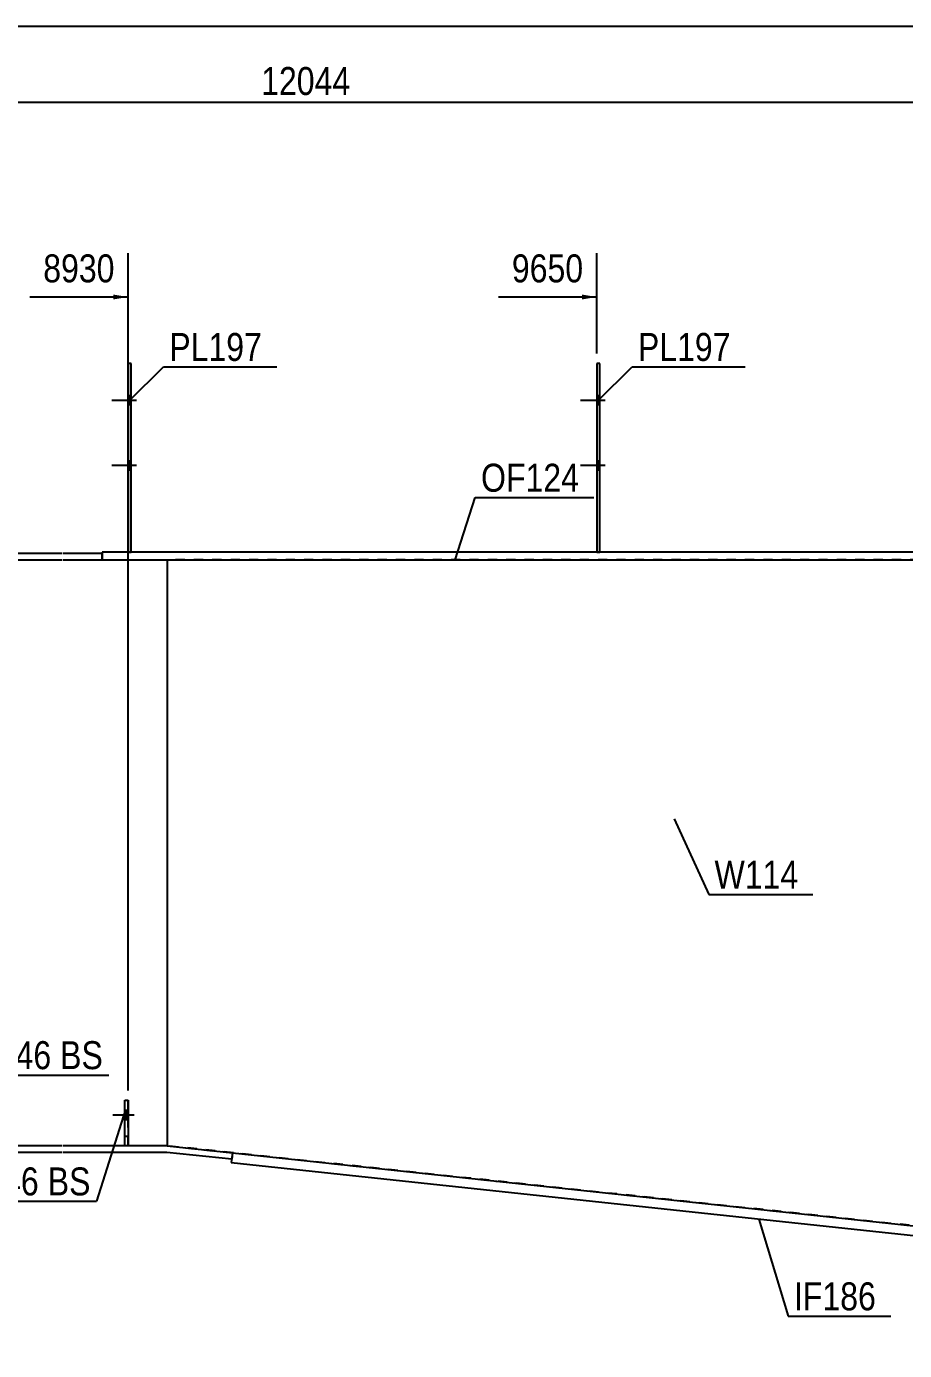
# Model space of a CAD drawing. Header units: millimetres. Extents: x -14 to 388, y -192 to 85.
# Drawn here: x 158.1 to 248, y -51 to 84.6 of the extents above; entities that cross this region are included whole.
import ezdxf

# ---------------------------------------------------------------- set-up
doc = ezdxf.new("R2010")
doc.units = ezdxf.units.MM
doc.linetypes.add('DXK_LINE_DOT1', pattern=[1.8814, 0.9407, -0.9407])
doc.linetypes.add('DXK_LINE_DOT2', pattern=[3.9198, 1.9599, -1.9599])
doc.styles.add('Arial Narrow', font='ARIALN.TTF', dxfattribs={"height": 0.2})

# ---------------------------------------------------------------- blocks, each defined once
blk = doc.blocks.new('Unknown-623515032-1211')
at = {"color": 5, "linetype": 'Continuous'}
blk.add_line((388.48, 84.63), (-11.52, 84.63), dxfattribs=at)
blk = doc.blocks.new('Bolt-623515032-1243 - 1232')
at = {"linetype": 'Continuous'}
for points in [[(216.85, 45.87), (216.85, 46.8), (216.52, 46.8), (216.52, 45.87)], [(216.85, 45.87), (216.85, 46.8), (216.52, 46.8), (216.52, 45.87)], [(216.85, 39.2), (216.85, 40.13), (216.52, 40.13), (216.52, 39.2)], [(216.85, 39.2), (216.85, 40.13), (216.52, 40.13), (216.52, 39.2)]]:
    blk.add_hatch(color=3, dxfattribs=at).paths.add_polyline_path(points)
at = {"color": 3, "linetype": 'Continuous'}
for p, q in [((217.39, 46.33), (214.85, 46.33)), ((217.39, 46.33), (214.85, 46.33)), ((216.85, 46.8), (216.52, 46.8)), ((216.85, 46.8), (216.52, 46.8)), ((216.85, 45.87), (216.52, 45.87)), ((216.85, 45.87), (216.52, 45.87)), ((217.39, 39.67), (214.85, 39.67)), ((217.39, 39.67), (214.85, 39.67)), ((216.85, 40.13), (216.52, 40.13)), ((216.85, 40.13), (216.52, 40.13)), ((216.85, 39.2), (216.52, 39.2)), ((216.85, 39.2), (216.52, 39.2))]:
    blk.add_line(p, q, dxfattribs=at)
blk = doc.blocks.new('Part-623515032-1385 - 1232')
at = {"color": 2, "linetype": 'Continuous'}
for p, q in [((172.53, 30), (172.53, -30)), ((359.15, -50), (358.89, -49.97))]:
    blk.add_line(p, q, dxfattribs=at)
at = {"color": 7, "linetype": 'DXK_LINE_DOT1'}
for p, q in [((371.87, 30), (172.53, 30)), ((371.87, 30), (359.15, -50)), ((358.89, -49.97), (172.53, -30)), ((172.53, -30), (359.15, -49.99))]:
    blk.add_line(p, q, dxfattribs=at)
blk = doc.blocks.new('Bolt-623515032-10601 - 1232')
at = {"linetype": 'Continuous'}
blk.add_hatch(color=3, dxfattribs=at).paths.add_polyline_path([(168.52, -27.33), (168.52, -26.4), (168.19, -26.4), (168.19, -27.33)])
at = {"color": 3, "linetype": 'Continuous'}
for p, q in [((169.15, -26.87), (166.95, -26.87)), ((168.52, -26.4), (168.19, -26.4)), ((168.52, -27.33), (168.19, -27.33))]:
    blk.add_line(p, q, dxfattribs=at)
blk = doc.blocks.new('Part-623515032-1341 - 1232')
at = {"color": 2, "linetype": 'Continuous'}
for p, q in [((283.29, 30.8), (165.87, 30.8)), ((165.87, 30.8), (165.87, 30)), ((165.87, 30), (283.29, 30)), ((283.29, 30), (283.29, 30.8))]:
    blk.add_line(p, q, dxfattribs=at)
blk = doc.blocks.new('Part-623515032-1297 - 1232')
at = {"color": 2, "linetype": 'Continuous'}
for p, q in [((62.95, 30.67), (62.95, 30)), ((66.95, 30.67), (62.95, 30.67)), ((62.95, 30), (66.95, 30)), ((75.05, 30.67), (67.05, 30.67)), ((67.05, 30), (75.05, 30)), ((84.88, 30.67), (75.15, 30.67)), ((75.15, 30), (84.88, 30)), ((94.52, 30.67), (84.98, 30.67)), ((84.98, 30), (94.52, 30)), ((132.67, 30.67), (94.62, 30.67)), ((94.62, 30), (132.67, 30)), ((142.3, 30.67), (132.77, 30.67)), ((132.77, 30), (142.3, 30)), ((152.13, 30.67), (142.4, 30.67)), ((142.4, 30), (152.13, 30)), ((161.77, 30.67), (152.23, 30.67)), ((152.23, 30), (161.77, 30)), ((165.87, 30.67), (161.87, 30.67)), ((161.87, 30), (165.87, 30))]:
    blk.add_line(p, q, dxfattribs=at)
at = {"color": 7, "linetype": 'DXK_LINE_DOT1'}
blk.add_line((165.87, 30), (165.87, 30.67), dxfattribs=at)
blk = doc.blocks.new('Part-623515032-1363 - 1232')
at = {"color": 2, "linetype": 'Continuous'}
blk.add_line((109.7, -30), (109.7, 30), dxfattribs=at)
at = {"color": 7, "linetype": 'DXK_LINE_DOT1'}
for p, q in [((109.7, 30), (132.67, 30)), ((132.77, 30), (142.3, 30)), ((142.4, 30), (152.13, 30)), ((152.23, 30), (161.77, 30)), ((161.87, 30), (172.53, 30)), ((172.53, 30), (172.53, -30)), ((132.67, -30), (109.7, -30)), ((142.3, -30), (132.77, -30)), ((152.13, -30), (142.4, -30)), ((161.77, -30), (152.23, -30)), ((172.53, -30), (161.87, -30))]:
    blk.add_line(p, q, dxfattribs=at)
blk = doc.blocks.new('Part-623515032-1429 - 1232')
at = {"color": 2, "linetype": 'Continuous'}
for p, q in [((75.05, -30), (71.05, -30)), ((71.05, -30), (71.05, -30.67)), ((75.05, -30.67), (71.05, -30.67)), ((84.88, -30), (75.15, -30)), ((84.88, -30.67), (75.15, -30.67)), ((94.52, -30), (84.98, -30)), ((94.52, -30.67), (84.98, -30.67)), ((132.67, -30), (94.62, -30)), ((132.67, -30.67), (94.62, -30.67)), ((142.3, -30), (132.77, -30)), ((142.3, -30.67), (132.77, -30.67)), ((152.13, -30), (142.4, -30)), ((152.13, -30.67), (142.4, -30.67)), ((161.77, -30), (152.23, -30)), ((161.77, -30.67), (152.23, -30.67)), ((172.53, -30), (161.87, -30)), ((172.5, -30.67), (161.87, -30.67)), ((179.13, -31.38), (172.5, -30.67)), ((172.53, -30), (179.2, -30.71))]:
    blk.add_line(p, q, dxfattribs=at)
at = {"color": 7, "linetype": 'DXK_LINE_DOT1'}
blk.add_line((179.2, -30.71), (179.13, -31.38), dxfattribs=at)
blk = doc.blocks.new('Part-623515032-1451 - 1232')
at = {"color": 2, "linetype": 'Continuous'}
for p, q in [((179.2, -30.71), (179.09, -31.71)), ((179.2, -30.71), (358.89, -49.97)), ((179.09, -31.71), (358.79, -50.97)), ((358.89, -49.97), (358.79, -50.97))]:
    blk.add_line(p, q, dxfattribs=at)
blk = doc.blocks.new('Part-623515032-1845 - 1232')
at = {"color": 2, "linetype": 'Continuous'}
for p, q in [((216.85, 50.13), (216.52, 50.13)), ((216.52, 50.13), (216.52, 30.8)), ((216.85, 30.8), (216.85, 50.13))]:
    blk.add_line(p, q, dxfattribs=at)
at = {"color": 7, "linetype": 'DXK_LINE_DOT1'}
blk.add_line((216.52, 30.8), (216.85, 30.8), dxfattribs=at)
blk = doc.blocks.new('Part-623515032-10582 - 1232')
at = {"color": 2, "linetype": 'Continuous'}
for p, q in [((168.85, 50.13), (168.52, 50.13)), ((168.52, 50.13), (168.52, 30.8)), ((168.85, 30.8), (168.85, 50.13))]:
    blk.add_line(p, q, dxfattribs=at)
at = {"color": 7, "linetype": 'DXK_LINE_DOT1'}
blk.add_line((168.52, 30.8), (168.85, 30.8), dxfattribs=at)
blk = doc.blocks.new('Part-623515032-10583 - 1232')
at = {"color": 7, "linetype": 'DXK_LINE_DOT1'}
for p, q in [((168.19, -30), (168.19, -25.33)), ((168.19, -25.33), (168.52, -25.33)), ((168.52, -30), (168.52, -25.33)), ((168.19, -29), (168.52, -29))]:
    blk.add_line(p, q, dxfattribs=at)
blk = doc.blocks.new('Part-623515032-10586 - 1232')
at = {"color": 2, "linetype": 'Continuous'}
for p, q in [((168.19, -30), (168.19, -25.33)), ((168.19, -25.33), (168.52, -25.33)), ((168.52, -25.33), (168.52, -30))]:
    blk.add_line(p, q, dxfattribs=at)
blk = doc.blocks.new('Bolt-623515032-10597 - 1232')
at = {"linetype": 'Continuous'}
for points in [[(168.85, 45.87), (168.85, 46.8), (168.52, 46.8), (168.52, 45.87)], [(168.85, 45.87), (168.85, 46.8), (168.52, 46.8), (168.52, 45.87)], [(168.85, 39.2), (168.85, 40.13), (168.52, 40.13), (168.52, 39.2)], [(168.85, 39.2), (168.85, 40.13), (168.52, 40.13), (168.52, 39.2)]]:
    blk.add_hatch(color=3, dxfattribs=at).paths.add_polyline_path(points)
at = {"color": 3, "linetype": 'Continuous'}
for p, q in [((169.39, 46.33), (166.85, 46.33)), ((169.39, 46.33), (166.85, 46.33)), ((168.85, 46.8), (168.52, 46.8)), ((168.85, 46.8), (168.52, 46.8)), ((168.85, 45.87), (168.52, 45.87)), ((168.85, 45.87), (168.52, 45.87)), ((169.39, 39.67), (166.85, 39.67)), ((169.39, 39.67), (166.85, 39.67)), ((168.85, 40.13), (168.52, 40.13)), ((168.85, 40.13), (168.52, 40.13)), ((168.85, 39.2), (168.52, 39.2)), ((168.85, 39.2), (168.52, 39.2))]:
    blk.add_line(p, q, dxfattribs=at)
blk = doc.blocks.new('Bolt-623515032-10598 - 1232')
at = {"color": 3, "linetype": 'DXK_LINE_DOT2'}
for p, q in [((169.15, -26.87), (166.95, -26.87)), ((168.52, -26.4), (168.19, -26.4)), ((168.52, -27.33), (168.19, -27.33))]:
    blk.add_line(p, q, dxfattribs=at)
blk = doc.blocks.new('StraightDimension-623515032-12295 - 1232')
at = {"linetype": 'Continuous'}
blk.add_hatch(color=7, dxfattribs=at).paths.add_polyline_path([(215.02, 57.18), (216.52, 56.93), (215.02, 56.68)])
at = {"color": 7, "linetype": 'Continuous'}
for p, q in [((216.52, 51.13), (216.52, 61.43)), ((206.46, 56.93), (216.52, 56.93))]:
    blk.add_line(p, q, dxfattribs=at)
at = {"color": 0}
blk.add_wipeout([(215.74, 57.83), (215.74, 62.03), (207.23, 62.03), (207.23, 57.83)], dxfattribs=at)
at = {"color": 3, "style": 'Arial Narrow'}
blk.add_text('9650', height=2.863, dxfattribs=at).set_placement((207.83, 58.43))
blk = doc.blocks.new('StraightDimension-623515032-2593 - 1232')
at = {"color": 7, "linetype": 'Continuous'}
blk.add_line((-1.33, 76.87), (374.77, 76.87), dxfattribs=at)
at = {"color": 0}
blk.add_wipeout([(191.89, 77.02), (191.89, 81.22), (181.55, 81.22), (181.55, 77.02)], dxfattribs=at)
at = {"color": 3, "style": 'Arial Narrow'}
blk.add_text('12044', height=2.863, dxfattribs=at).set_placement((182.15, 77.62))
blk = doc.blocks.new('StraightDimension-623515032-12296 - 1232')
at = {"linetype": 'Continuous'}
blk.add_hatch(color=7, dxfattribs=at).paths.add_polyline_path([(167.02, 57.18), (168.52, 56.93), (167.02, 56.68)])
at = {"color": 7, "linetype": 'Continuous'}
for p, q in [((168.52, -24.33), (168.52, 61.43)), ((158.46, 56.93), (168.52, 56.93))]:
    blk.add_line(p, q, dxfattribs=at)
at = {"color": 0}
blk.add_wipeout([(167.74, 57.83), (167.74, 62.03), (159.23, 62.03), (159.23, 57.83)], dxfattribs=at)
at = {"color": 3, "style": 'Arial Narrow'}
blk.add_text('8930', height=2.863, dxfattribs=at).set_placement((159.83, 58.43))
blk = doc.blocks.new('Mark-623515032-1447 - 1232')
at = {"color": 0}
blk.add_wipeout([(245.13, -46.85), (245.13, -43.85), (236.72, -43.85), (236.72, -46.85)], dxfattribs=at)
blk.add_wipeout([(245.13, -46.85), (245.13, -43.85), (236.72, -43.85), (236.72, -46.85)], dxfattribs=at)
at = {"color": 7, "linetype": 'Continuous'}
for p, q in [((233.13, -37.5), (236.12, -47.45)), ((236.12, -47.45), (246.63, -47.45))]:
    blk.add_line(p, q, dxfattribs=at)
at = {"color": 3, "style": 'Arial Narrow'}
blk.add_text('IF186', height=2.863, dxfattribs=at).set_placement((236.72, -46.85))
blk = doc.blocks.new('Mark-623515032-1381 - 1232')
at = {"color": 0}
blk.add_wipeout([(237.17, -3.67), (237.17, -0.67), (228.59, -0.67), (228.59, -3.67)], dxfattribs=at)
blk.add_wipeout([(237.17, -3.67), (237.17, -0.67), (228.59, -0.67), (228.59, -3.67)], dxfattribs=at)
at = {"color": 7, "linetype": 'Continuous'}
for p, q in [((224.45, 3.47), (227.99, -4.27)), ((227.99, -4.27), (238.67, -4.27))]:
    blk.add_line(p, q, dxfattribs=at)
at = {"color": 3, "style": 'Arial Narrow'}
blk.add_text('W114', height=2.863, dxfattribs=at).set_placement((228.59, -3.67))
blk = doc.blocks.new('Mark-623515032-1337 - 1232')
at = {"color": 0}
blk.add_wipeout([(214.72, 36.99), (214.72, 39.99), (204.67, 39.99), (204.67, 36.99)], dxfattribs=at)
blk.add_wipeout([(214.72, 36.99), (214.72, 39.99), (204.67, 39.99), (204.67, 36.99)], dxfattribs=at)
at = {"color": 7, "linetype": 'Continuous'}
for p, q in [((202.03, 30), (204.07, 36.39)), ((204.07, 36.39), (216.22, 36.39))]:
    blk.add_line(p, q, dxfattribs=at)
at = {"color": 3, "style": 'Arial Narrow'}
blk.add_text('OF124', height=2.863, dxfattribs=at).set_placement((204.67, 36.99))
blk = doc.blocks.new('Mark-623515032-1841 - 1232')
at = {"color": 0}
blk.add_wipeout([(230.24, 50.38), (230.24, 53.38), (220.74, 53.38), (220.74, 50.38)], dxfattribs=at)
blk.add_wipeout([(230.24, 50.38), (230.24, 53.38), (220.74, 53.38), (220.74, 50.38)], dxfattribs=at)
at = {"color": 7, "linetype": 'Continuous'}
for p, q in [((216.6, 46.25), (220.14, 49.78)), ((220.14, 49.78), (231.74, 49.78))]:
    blk.add_line(p, q, dxfattribs=at)
at = {"color": 3, "style": 'Arial Narrow'}
blk.add_text('PL197', height=2.863, dxfattribs=at).set_placement((220.74, 50.38))
blk = doc.blocks.new('MarkSet-623515032-2664 - 1232')
at = {"color": 0}
for points in [[(160.66, -22.15), (160.66, -19.15), (151.16, -19.15), (151.16, -22.15)], [(165.94, -22.15), (165.94, -19.15), (161.56, -19.15), (161.56, -22.15)]]:
    blk.add_wipeout(points, dxfattribs=at)
for points in [[(160.66, -22.15), (160.66, -19.15), (151.16, -19.15), (151.16, -22.15)], [(165.94, -22.15), (165.94, -19.15), (161.56, -19.15), (161.56, -22.15)]]:
    blk.add_wipeout(points, dxfattribs=at)
at = {"color": 7, "linetype": 'Continuous'}
for p, q in [((147.02, -26.29), (150.56, -22.75)), ((150.56, -22.75), (166.54, -22.75))]:
    blk.add_line(p, q, dxfattribs=at)
at = {"color": 3, "style": 'Arial Narrow'}
for s, p in [('PL346', (151.16, -22.15)), ('BS', (161.56, -22.15))]:
    blk.add_text(s, height=2.863, dxfattribs=at).set_placement(p)
blk = doc.blocks.new('MarkSet-623515032-10776 - 1232')
at = {"color": 0}
for points in [[(159.39, -35.08), (159.39, -32.08), (149.88, -32.08), (149.88, -35.08)], [(164.67, -35.08), (164.67, -32.08), (160.29, -32.08), (160.29, -35.08)]]:
    blk.add_wipeout(points, dxfattribs=at)
for points in [[(159.39, -35.08), (159.39, -32.08), (149.88, -32.08), (149.88, -35.08)], [(164.67, -35.08), (164.67, -32.08), (160.29, -32.08), (160.29, -35.08)]]:
    blk.add_wipeout(points, dxfattribs=at)
at = {"color": 7, "linetype": 'Continuous'}
for p in [(168.27, -26.29), (149.28, -35.68)]:
    blk.add_line(p, (165.27, -35.68), dxfattribs=at)
at = {"color": 3, "style": 'Arial Narrow'}
for s, p in [('PL346', (149.88, -35.08)), ('BS', (160.29, -35.08))]:
    blk.add_text(s, height=2.863, dxfattribs=at).set_placement(p)
blk = doc.blocks.new('Mark-623515032-10784 - 1232')
at = {"color": 0}
blk.add_wipeout([(182.24, 50.38), (182.24, 53.38), (172.74, 53.38), (172.74, 50.38)], dxfattribs=at)
blk.add_wipeout([(182.24, 50.38), (182.24, 53.38), (172.74, 53.38), (172.74, 50.38)], dxfattribs=at)
at = {"color": 7, "linetype": 'Continuous'}
for p, q in [((168.61, 46.25), (172.14, 49.78)), ((172.14, 49.78), (183.74, 49.78))]:
    blk.add_line(p, q, dxfattribs=at)
at = {"color": 3, "style": 'Arial Narrow'}
blk.add_text('PL197', height=2.863, dxfattribs=at).set_placement((172.74, 50.38))

msp = doc.modelspace()

# ---------------------------------------------------------------- block references
for name in ['Unknown-623515032-1211', 'Part-623515032-10582 - 1232', 'Part-623515032-1845 - 1232', 'Bolt-623515032-10597 - 1232', 'Bolt-623515032-1243 - 1232', 'Part-623515032-1297 - 1232', 'Part-623515032-1363 - 1232', 'Part-623515032-1341 - 1232', 'Part-623515032-1385 - 1232', 'Part-623515032-10583 - 1232', 'Part-623515032-10586 - 1232', 'Bolt-623515032-10601 - 1232', 'Bolt-623515032-10598 - 1232', 'Part-623515032-1429 - 1232', 'Part-623515032-1451 - 1232']:
    msp.add_blockref(name, (0, 0))

# ---------------------------------------------------------------- next in the draw order: block references
for name in ['StraightDimension-623515032-12295 - 1232', 'Mark-623515032-1381 - 1232', 'Mark-623515032-1447 - 1232']:
    msp.add_blockref(name, (0, 0))

# ---------------------------------------------------------------- next in the draw order: block references
msp.add_blockref('StraightDimension-623515032-2593 - 1232', (0, 0))

# ---------------------------------------------------------------- next in the draw order: block references
for name in ['StraightDimension-623515032-12296 - 1232', 'Mark-623515032-1841 - 1232', 'Mark-623515032-1337 - 1232']:
    msp.add_blockref(name, (0, 0))

# ---------------------------------------------------------------- next in the draw order: block references
for name in ['Mark-623515032-10784 - 1232', 'MarkSet-623515032-2664 - 1232']:
    msp.add_blockref(name, (0, 0))

# ---------------------------------------------------------------- next in the draw order: block references
msp.add_blockref('MarkSet-623515032-10776 - 1232', (0, 0))

doc.saveas('drawing.dxf')
